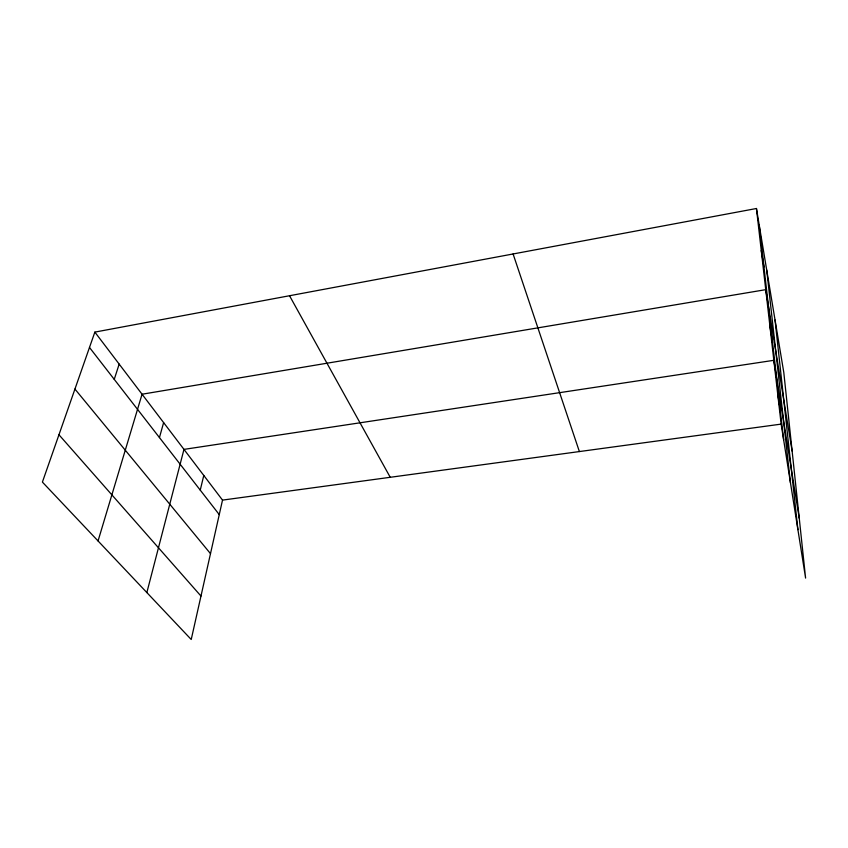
<?xml version="1.0" encoding="UTF-8"?>
<svg xmlns="http://www.w3.org/2000/svg" width="848" height="848" viewBox="0 0 848 848"><rect width="100%" height="100%" fill="white"/><g stroke="black" fill="none" stroke-linecap="round" stroke-linejoin="round"><path stroke-width="1.27" d="M94.859 332.109L222.515 500.108L191.224 639.498L42.4 482.088L94.859 332.109L756.448 208.502L783.796 372.463L805.6 578.092L781.146 424.117L756.448 208.502M200.245 490.123L203.785 475.452M146.852 592.572L183.974 449.387L773.832 360.315L799.261 518.308M159.445 437.579L163.622 422.601M98.05 540.95L142.061 394.225L765.744 289.666L792.127 451.083M114.247 379.353L119.176 364.11M222.515 500.108L781.146 424.117M58.957 434.759L200.976 596.059M74.931 389.073L210.495 553.649M89.485 347.468L219.261 514.609M289.528 295.729L390.239 477.297M513.093 253.965L579.375 451.56M761.26 250.542L763.974 266.982M769.92 326.173L772.56 342.433M777.605 393.249L780.16 409.234M759.193 224.974L783.658 439.942M766.698 269.982L790.453 482.756M775.04 319.982L797.904 529.64"/></g></svg>
